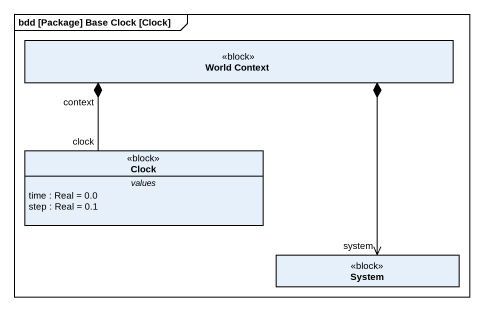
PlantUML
@startuml
mainframe bdd [Package] Base Clock [Clock]
hide circle
hide empty members
class "World Context" as World_Context <<block>>
class Clock <<block>> {
  -- values --
  time : Real = 0.0
  step : Real = 0.1
}
class System <<block>>
World_Context "context" *-- "clock" Clock
World_Context *--> "system" System
@enduml
